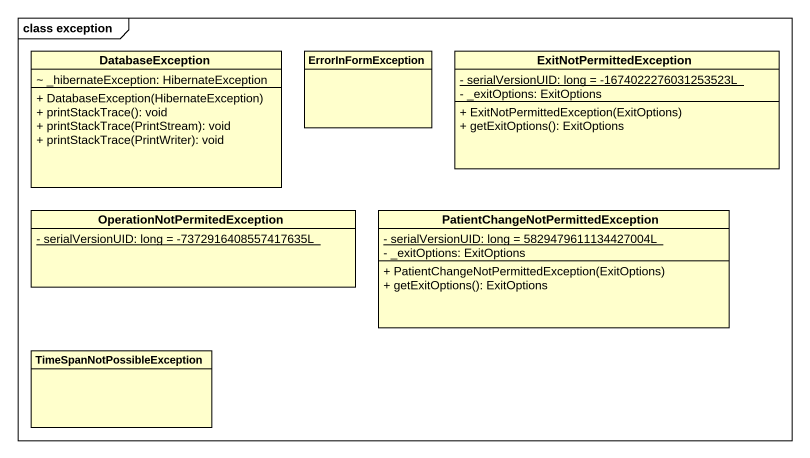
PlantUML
@startuml
mainframe class exception
hide circle
hide empty members
skinparam classAttributeIconSize 0
class DatabaseException {
  ~ _hibernateException: HibernateException
  + DatabaseException(HibernateException)
  + printStackTrace(): void
  + printStackTrace(PrintStream): void
  + printStackTrace(PrintWriter): void
}
class ErrorInFormException
class ExitNotPermittedException {
  {static} - serialVersionUID: long = -1674022276031253523L
  - _exitOptions: ExitOptions
  + ExitNotPermittedException(ExitOptions)
  + getExitOptions(): ExitOptions
}
class "OperationNotPermitedException" as OperationNotPermitedExceptio {
  {static} - serialVersionUID: long = -7372916408557417635L
}
class "PatientChangeNotPermittedException" as PatientChangeNotPermittedExc {
  {static} - serialVersionUID: long = 5829479611134427004L
  - _exitOptions: ExitOptions
  + PatientChangeNotPermittedException(ExitOptions)
  + getExitOptions(): ExitOptions
}
class TimeSpanNotPossibleException
@enduml
